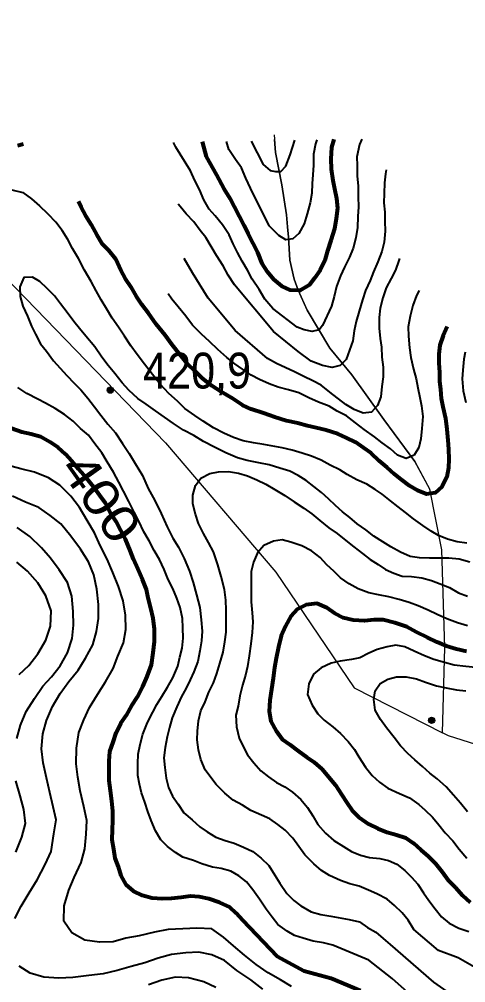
# Model space of a CAD drawing. Header units: metres. Extents: x 545098 to 555652, y 1854398 to 1862642.
# Drawn here: x 550121.9 to 550333.5, y 1860034.9 to 1860491.4 of the extents above; entities that cross this region are included whole.
import ezdxf
from ezdxf.enums import TextEntityAlignment as Align

# ---------------------------------------------------------------- set-up
doc = ezdxf.new("R2010")
doc.units = ezdxf.units.M
doc.header["$LTSCALE"] = 6.8
for name, color, linetype, lineweight in [('1', 7, 'Continuous', 25), ('2', 7, 'Continuous', 53), ('34', 7, 'Continuous', 13), ('5', 7, 'Continuous', 13), ('51', 7, 'Continuous', 13), ('52', 7, 'Continuous', 13), ('53', 7, 'Continuous', 13)]:
    doc.layers.add(name, color=color, linetype=linetype, lineweight=lineweight)
doc.layers.add('4', color=7, linetype='Continuous')

msp = doc.modelspace()

# ---------------------------------------------------------------- hatches: boundary and pattern name
at = {"layer": '5'}
for points in [[(550166.59, 1860315.72, 1), (550163.59, 1860315.72, 1)], [(550318.87, 1860159.22, 1), (550315.87, 1860159.22, 1)]]:
    msp.add_hatch(color=256, dxfattribs=at).paths.add_polyline_path(points)

# ---------------------------------------------------------------- linework, layer by layer
at = {"layer": '1'}
for points in [[(550059.07, 1860411.17), (550056.32, 1860415.62), (550052.48, 1860425.06), (550052.06, 1860430.04), (550053.72, 1860432.52), (550056.2, 1860433.35), (550059.93, 1860433.35), (550066.43, 1860429.37), (550069.05, 1860426.01), (550072.8, 1860422.41), (550075.78, 1860419.1), (550079.13, 1860415.82), (550082.54, 1860413.47), (550086.41, 1860410.45), (550090.35, 1860408.35), (550094.84, 1860407.79), (550099.6, 1860408), (550104.72, 1860408.26), (550109.96, 1860409.08), (550114.39, 1860410.54), (550118.42, 1860410.66), (550123.56, 1860409.27), (550127.79, 1860406.28), (550131.5, 1860403.05)], [(550284.33, 1860434.65), (550283.19, 1860432.09), (550281.88, 1860426.22), (550282, 1860422.19), (550282.06, 1860417.22), (550282.47, 1860412.3), (550282.52, 1860407.34), (550282.74, 1860402.57), (550282.38, 1860397.93), (550282.27, 1860392.76), (550281.4, 1860387.87), (550280.16, 1860382.93), (550278.47, 1860378.67), (550276.09, 1860373.96), (550274.2, 1860369.87), (550272.23, 1860364.84), (550271.15, 1860360.11), (550269.87, 1860355.53), (550265.68, 1860346.36), (550264.02, 1860344.29), (550260.71, 1860343.46), (550256.98, 1860344.29), (550253.67, 1860345.53), (550242.03, 1860354.35), (550238.35, 1860358.87), (550235.6, 1860363.32), (550232.23, 1860368.25), (550230.05, 1860372.59), (550227.5, 1860376.88), (550225.36, 1860380.86), (550223.38, 1860385.03), (550221.39, 1860389.21), (550218.24, 1860393.98), (550214.76, 1860398.34), (550211.98, 1860401.5), (550209.43, 1860405.8), (550207.36, 1860410.7), (550205.18, 1860415.04), (550203.15, 1860419.58), (550196.14, 1860430.88), (550194.98, 1860433.05)], [(550262.91, 1860434.26), (550262.33, 1860432.34), (550261.45, 1860427.44), (550261.34, 1860422.27), (550260.99, 1860417.63), (550260.75, 1860413.55), (550260.55, 1860409.1), (550259.84, 1860404.41), (550258.44, 1860399.27), (550256.99, 1860394.49), (550254.5, 1860389.86), (550251.6, 1860387.37), (550248.29, 1860386.96), (550244.98, 1860389.03), (550240.42, 1860393.59), (550231.54, 1860411.46), (550229.31, 1860416.16), (550227.24, 1860421.07), (550224.38, 1860424.95), (550221.22, 1860429.72), (550220.1, 1860433.5)], [(550231.8, 1860433.71), (550237.54, 1860422.59), (550240.85, 1860419.69), (550243.33, 1860419.28), (550245.82, 1860419.28), (550248.3, 1860421.76), (550250.37, 1860427.15), (550252.48, 1860434.08)], [(550295.86, 1860420.09), (550295.56, 1860418.12), (550294.95, 1860413.99), (550294.85, 1860408.82), (550294.65, 1860404.38), (550295.18, 1860400.03), (550295.15, 1860395.79), (550295.36, 1860391.03), (550294.89, 1860385.81), (550293.76, 1860381.44), (550291.8, 1860376.42), (550289.79, 1860371.75), (550288.26, 1860367.7), (550286.09, 1860362.83), (550284.6, 1860358.42), (550283.04, 1860353.07), (550281.6, 1860348.29), (550280.68, 1860343.76), (550279.96, 1860339.07), (550276.85, 1860330.21), (550273.96, 1860327.31), (550270.23, 1860326.48), (550265.68, 1860327.31), (550260.29, 1860329.38), (550254.08, 1860333.94), (550242.49, 1860343.46), (550223.89, 1860365.57), (550220.94, 1860370.18), (550218.55, 1860374.67), (550215.39, 1860379.44), (550212.84, 1860383.74), (550210.29, 1860388.03), (550207.67, 1860391.39), (550204.6, 1860395.44), (550201.01, 1860399.23), (550198.19, 1860402.76), (550197.18, 1860403.87)], [(550333.98, 1860243.23), (550329.5, 1860243.79), (550324.92, 1860245.07), (550320.67, 1860246.76), (550317.09, 1860248.9), (550313.27, 1860251.57), (550308.83, 1860254.71), (550304.97, 1860257.74), (550301.51, 1860260.45), (550297.84, 1860263.31), (550293.98, 1860266.34), (550290.56, 1860268.69), (550286.58, 1860271.15), (550281.92, 1860273.16), (550277.37, 1860275.73), (550273.79, 1860277.88), (550269.29, 1860280.09), (550264.94, 1860282.51), (550260.48, 1860284.36), (550256.07, 1860285.84), (550251.29, 1860287.29), (550246.55, 1860288.37), (550237.9, 1860289.89), (550233, 1860290.77), (550228.11, 1860291.64), (550223.49, 1860293.29), (550218.83, 1860295.3), (550213.92, 1860297.83), (550209.12, 1860300.93), (550205.09, 1860303.75), (550200.46, 1860307.06), (550196.91, 1860310.49), (550192.79, 1860314.04), (550188.75, 1860318.52), (550185.07, 1860323.04), (550181.34, 1860327.93), (550177.82, 1860332.65), (550174.75, 1860336.7), (550171.8, 1860341.31), (550168.88, 1860345.56), (550165.97, 1860349.81), (550163.43, 1860354.1), (550160.67, 1860358.55), (550158.33, 1860362.68), (550155.94, 1860367.18), (550152.9, 1860372.52), (550150.01, 1860378.06), (550147.22, 1860382.87), (550144.87, 1860387.01), (550142.32, 1860391.3), (550139.25, 1860395.34), (550135.66, 1860399.14), (550131.5, 1860403.05)], [(550302.1, 1860378.11), (550301.85, 1860377.16), (550300.21, 1860372.54), (550298.11, 1860368.6), (550295.89, 1860364.1), (550294.25, 1860359.48), (550293.01, 1860354.54), (550292.45, 1860350.05), (550292.5, 1860345.09), (550292.92, 1860340.17), (550293.61, 1860336.02), (550293.82, 1860331.26), (550294.39, 1860326.54), (550294.4, 1860321.94), (550293.84, 1860317.45), (550293.33, 1860312.6), (550291.64, 1860308.34), (550288.89, 1860305.25), (550284.9, 1860304.76), (550280.64, 1860306.45), (550276.66, 1860308.91), (550269.13, 1860314.81), (550265.06, 1860317.99), (550261.12, 1860320.09), (550256.82, 1860322.15), (550252.11, 1860324.52), (550248.21, 1860326.25), (550243.91, 1860328.31), (550239.57, 1860330.72), (550224.28, 1860343.88), (550211.44, 1860359.2), (550203.99, 1860371.22), (550200.06, 1860378.06)], [(550335.54, 1860234.14), (550330.39, 1860235.54), (550325.54, 1860236.05), (550320.38, 1860236.16), (550316.34, 1860236.03), (550311.54, 1860236.18), (550307.21, 1860236.95), (550302.54, 1860238.96), (550298, 1860241.53), (550294.22, 1860243.83), (550290.03, 1860246.45), (550286.16, 1860249.48), (550282.14, 1860252.3), (550278.63, 1860255.38), (550275.17, 1860258.08), (550271.87, 1860261), (550268.53, 1860264.27), (550265.23, 1860267.18), (550257.9, 1860272.92), (550254.12, 1860275.22), (550250.18, 1860277.32), (550245.4, 1860278.76), (550240.42, 1860280.36), (550235.53, 1860281.24), (550229.86, 1860282.39), (550225.29, 1860283.68), (550219.86, 1860285.96), (550214.38, 1860288.61), (550209.26, 1860291.3), (550204.67, 1860294.24), (550199.76, 1860296.77), (550194.96, 1860299.87), (550186.5, 1860305.83), (550182.07, 1860308.98), (550178.04, 1860311.8), (550173.88, 1860315.71), (550170.7, 1860319.19), (550167.22, 1860323.55), (550163.99, 1860327.39), (550161.12, 1860331.28), (550157.76, 1860336.21), (550153.47, 1860341.21), (550150.44, 1860344.89), (550147.83, 1860348.26), (550144.55, 1860352.46), (550141.48, 1860356.51), (550138.61, 1860360.39), (550135.07, 1860363.83), (550131.72, 1860367.1), (550128.15, 1860369.24), (550124.11, 1860369.12), (550122.26, 1860364.66), (550122.27, 1860360.06), (550123.57, 1860355.43), (550125.8, 1860350.73), (550127.66, 1860345.98)], [(550244.66, 1860317.06), (550240.41, 1860318.75), (550235.74, 1860320.76), (550231.81, 1860322.86), (550227.78, 1860325.68), (550224.16, 1860328.19), (550220.29, 1860331.21), (550215.97, 1860334.92), (550212.02, 1860338.67), (550208.27, 1860342.27), (550204.06, 1860346.54), (550200.79, 1860350.75), (550197.31, 1860355.11), (550194.29, 1860358.79), (550192.46, 1860361.27)], [(550311.44, 1860362.94), (550310.25, 1860360.58), (550308.44, 1860355.76), (550307.2, 1860350.82), (550306.17, 1860345.72), (550306.33, 1860341.33), (550306.84, 1860335.68), (550307.57, 1860331.17), (550308.8, 1860325.61), (550310.1, 1860320.98), (550310.79, 1860316.83), (550311.73, 1860312.15), (550312.58, 1860308.21), (550313.2, 1860303.13), (550312.77, 1860297.55), (550312.26, 1860292.7), (550311.29, 1860288.53), (550309.15, 1860284.96), (550305.29, 1860283.38), (550301.24, 1860284.92), (550297.94, 1860287.83), (550293.91, 1860290.65), (550290.25, 1860293.52), (550285.41, 1860296.98), (550281.34, 1860300.17), (550277.06, 1860303.51), (550272.56, 1860305.73), (550268.78, 1860308.03), (550263.75, 1860309.99), (550259.09, 1860312), (550254.38, 1860314.38), (550249.6, 1860315.82), (550244.66, 1860317.06)], [(550127.66, 1860345.98), (550129.6, 1860342.17), (550131.99, 1860337.67), (550134.81, 1860334.15), (550138.13, 1860329.58), (550141.32, 1860326.11), (550144.5, 1860322.63), (550147.89, 1860318.99), (550151.03, 1860315.87), (550154.47, 1860311.87), (550157.54, 1860307.83), (550160.61, 1860303.78), (550163.88, 1860299.58), (550167.52, 1860295.42), (550170.88, 1860290.49), (550174.04, 1860285.72), (550176.84, 1860280.9), (550180.29, 1860275.25), (550183.06, 1860269.14), (550186.14, 1860263.44), (550189.12, 1860257.18), (550192.09, 1860250.91), (550194.77, 1860245.53), (550197.32, 1860241.24), (550200, 1860235.85), (550202.56, 1860229.91), (550204.32, 1860224.6), (550205.95, 1860218.72), (550207.43, 1860212.64), (550208.14, 1860206.83), (550208.6, 1860201.55), (550208.24, 1860196.9), (550207.52, 1860192.21), (550206.49, 1860187.12), (550204.68, 1860182.29), (550202.95, 1860178.4), (550200.89, 1860174.1), (550198.75, 1860170.52), (550196.58, 1860165.66), (550194.46, 1860160.43), (550193.17, 1860155.85), (550192.05, 1860151.48), (550191.01, 1860146.38), (550190.5, 1860141.53), (550190.87, 1860136.97), (550191.49, 1860131.89), (550192.59, 1860127.43), (550194.57, 1860123.25), (550197.23, 1860119.52), (550199.94, 1860115.43), (550203.85, 1860112.04), (550207.56, 1860108.81), (550210.97, 1860106.47), (550215.16, 1860103.85), (550219.57, 1860102.36), (550223.79, 1860101.03), (550228.25, 1860099.18), (550232.55, 1860097.13), (550236.62, 1860093.94), (550240.17, 1860090.51), (550243.12, 1860085.89), (550245.42, 1860082.12), (550248.78, 1860077.19), (550252.13, 1860073.92), (550255.39, 1860071.37), (550260.34, 1860068.48), (550264.92, 1860067.19), (550269.61, 1860066.47), (550278.26, 1860064.95), (550283.2, 1860063.71), (550287.02, 1860061.05), (550290.96, 1860058.95), (550294.47, 1860055.88), (550297.77, 1860052.97), (550318.33, 1860035.2), (550328.17, 1860028.25)], [(550333.28, 1860333.74), (550332.58, 1860330.33), (550332.11, 1860325.12), (550331.87, 1860321.04), (550332.38, 1860315.39), (550333.6, 1860309.83)], [(550318.91, 1860018.98), (550298.65, 1860036.94), (550287.65, 1860045.63), (550270.48, 1860052.66), (550266.11, 1860053.79), (550261.21, 1860054.66), (550256.43, 1860056.11), (550252.42, 1860057.28), (550248.85, 1860059.42), (550244.42, 1860062.56), (550241.8, 1860065.92), (550238.93, 1860069.81), (550235.77, 1860074.58), (550232.66, 1860078.99), (550229.63, 1860082.67), (550225.97, 1860085.54), (550222.19, 1860087.84), (550217.61, 1860089.12), (550213.49, 1860089.72), (550208.51, 1860091.33), (550204.45, 1860092.86), (550199.47, 1860094.46), (550195.9, 1860096.6), (550192.23, 1860099.47), (550189.09, 1860102.59), (550186.54, 1860106.88), (550184.47, 1860111.78), (550182.85, 1860116), (550181.39, 1860120.43), (550179.93, 1860124.85), (550178.88, 1860128.96), (550178.19, 1860133.11), (550178.05, 1860138.8), (550178.25, 1860143.25), (550179.17, 1860147.78), (550180.41, 1860152.71), (550182.69, 1860158.15), (550185.22, 1860163.06), (550187.16, 1860166.79), (550189.46, 1860170.57), (550192.24, 1860174.96), (550194.66, 1860179.31), (550197.1, 1860184.94), (550198.07, 1860189.11), (550199.19, 1860193.48), (550199.55, 1860198.13), (550199.5, 1860203.1), (550199.33, 1860207.49), (550198.14, 1860212.69), (550196.68, 1860217.11), (550194.66, 1860221.65), (550192.47, 1860225.99), (550190.6, 1860230.73), (550188.37, 1860235.43), (550185.83, 1860239.73), (550183.44, 1860244.22), (550180.89, 1860248.52), (550178.62, 1860253.58), (550176.43, 1860257.91), (550173.79, 1860262.93), (550171.36, 1860267.79), (550169.18, 1860272.13), (550166.58, 1860276.78), (550163.58, 1860281.76), (550161.04, 1860286.05), (550157.76, 1860290.26), (550154.69, 1860294.3), (550150.98, 1860297.53), (550147.43, 1860300.97), (550143.36, 1860304.15), (550138.98, 1860306.93), (550134.43, 1860309.51), (550130.69, 1860311.45), (550125.58, 1860314.14), (550121.19, 1860316.92)], [(550250.92, 1860033.21), (550245.7, 1860036.33), (550239.87, 1860039.6), (550234.22, 1860043.61), (550228.67, 1860047.96), (550223.43, 1860052.39), (550218.67, 1860056.51), (550213.18, 1860060.4), (550206.11, 1860060.84), (550199.42, 1860060.51), (550192.45, 1860060.22), (550185.97, 1860058.82), (550178.82, 1860057.08), (550172.39, 1860056.06), (550166.45, 1860054.25), (550159.95, 1860054.18), (550153.01, 1860055.09), (550146.83, 1860058.64), (550143.08, 1860064.15), (550143.28, 1860071.42), (550145.47, 1860078.74), (550147.98, 1860084.84), (550151.28, 1860091.94), (550153.04, 1860098.31), (550153.64, 1860105.27), (550153.93, 1860111.82), (550152.59, 1860118.35), (550150.76, 1860125.91), (550149.63, 1860132.29), (550148.84, 1860138.71), (550149.04, 1860145.98), (550150.12, 1860153.53), (550152.47, 1860159.43), (550155.19, 1860165.37), (550158.98, 1860171.45), (550162.76, 1860177.52), (550166.35, 1860183.75), (550168.71, 1860189.65), (550171.38, 1860195.95), (550172.42, 1860202.23), (550172.31, 1860209.1), (550171.13, 1860215.83), (550169.03, 1860222.64), (550166.22, 1860229.35), (550163.66, 1860235.56), (550160.33, 1860242.03), (550157.61, 1860248.04), (550154.18, 1860253.95), (550150.54, 1860260.03), (550146.43, 1860265.5), (550141.1, 1860270.64), (550135.78, 1860274.16), (550129.13, 1860276.79), (550122.6, 1860278.35), (550106.61, 1860282.69)], [(550342.07, 1860039.84), (550329.91, 1860046.79), (550320.65, 1860050.27), (550308.92, 1860060.08), (550306.17, 1860064.53), (550303.34, 1860068.06), (550299.8, 1860071.49), (550296.29, 1860074.56), (550291.38, 1860077.09), (550287.49, 1860078.83), (550283.03, 1860080.68), (550278.65, 1860081.8), (550274.24, 1860083.29), (550268.96, 1860085.78), (550265.19, 1860088.08), (550261.48, 1860091.31), (550257.27, 1860095.59), (550254.41, 1860099.47), (550251.54, 1860103.36), (550247.95, 1860107.15), (550244.49, 1860109.86), (550240.67, 1860112.53), (550236.77, 1860114.26), (550231.7, 1860116.59), (550227.72, 1860119.05), (550223.37, 1860121.47), (550219.3, 1860124.66), (550215.3, 1860128.77), (550212.68, 1860132.13), (550210.02, 1860135.86), (550207.95, 1860140.76), (550206.85, 1860145.23), (550206.28, 1860149.95), (550206.32, 1860154.19), (550206.83, 1860159.04), (550207.91, 1860163.77), (550209.96, 1860168.07), (550211.81, 1860172.53), (550214.03, 1860177.04), (550215.51, 1860181.45), (550216.96, 1860186.23), (550218.52, 1860191.58), (550219.39, 1860196.47), (550219.95, 1860200.96), (550220.01, 1860206.49), (550219.96, 1860211.46), (550219.75, 1860216.22), (550219.13, 1860221.3), (550217.65, 1860227.38), (550216.06, 1860232.89), (550214.02, 1860239.09), (550211.63, 1860243.58), (550209.28, 1860247.72), (550206.85, 1860252.57), (550205.39, 1860257), (550204.25, 1860261.83), (550204.13, 1860265.87), (550205.41, 1860270.44), (550207.92, 1860274.06), (550212.25, 1860276.25), (550216.4, 1860276.94), (550221.16, 1860277.15), (550225.85, 1860276.43), (550230.07, 1860275.1), (550234.53, 1860273.25), (550238.83, 1860271.2), (550243.01, 1860268.58), (550247.77, 1860265.84), (550252.2, 1860262.7), (550256.79, 1860259.76), (550260.62, 1860257.1), (550264.32, 1860253.87), (550268.6, 1860250.52), (550272.62, 1860247.7), (550276.69, 1860244.51), (550280.56, 1860241.48), (550284.63, 1860238.3), (550288.29, 1860235.43), (550292.07, 1860233.13), (550295.49, 1860230.78), (550299.38, 1860229.05), (550303.44, 1860227.52), (550307.88, 1860227.32), (550312.73, 1860226.81), (550317.3, 1860225.52), (550321.36, 1860223.99), (550325.82, 1860222.14), (550330.16, 1860219.72), (550334.42, 1860218.03)], [(550119.88, 1860065.37), (550122.8, 1860071.15), (550126.54, 1860077.58), (550130.33, 1860083.66), (550134.14, 1860091), (550137.01, 1860097.14), (550138.35, 1860105.45), (550139.36, 1860112.09), (550138.06, 1860118.27), (550136.47, 1860125), (550134.85, 1860131.99), (550133.26, 1860139.04), (550132.44, 1860145.82), (550133.15, 1860152.91), (550134.83, 1860159.18), (550137.7, 1860165.73), (550141.28, 1860171.96), (550145.47, 1860177.72), (550149.9, 1860182.96), (550153.37, 1860188.64), (550156.76, 1860195.02), (550158.51, 1860201.39), (550159.4, 1860207.47), (550159.49, 1860214.18), (550158.62, 1860221.32), (550157.24, 1860228.21), (550154.67, 1860234.41), (550150.88, 1860240.29), (550146.33, 1860246.43), (550141.62, 1860252.37), (550136.62, 1860256.29), (550131.26, 1860260.16), (550124.81, 1860262.64), (550118.66, 1860265.51)], [(550120.71, 1860150.57), (550122.47, 1860156.94), (550125.25, 1860163.38), (550129.2, 1860169.66), (550133.03, 1860175.37), (550137.19, 1860179.86), (550141.26, 1860185.06), (550144.84, 1860191.29), (550146.92, 1860198.06), (550147.6, 1860204.3), (550147.54, 1860210.81), (550146.82, 1860218.15), (550144.77, 1860224.59), (550140.78, 1860230.62), (550136.67, 1860236.1), (550132.45, 1860241.02), (550126.92, 1860246.32), (550120.96, 1860250.66)], [(550334.43, 1860203.96), (550329.65, 1860205.4), (550324.62, 1860207.37), (550319.96, 1860209.38), (550315.66, 1860211.43), (550310.99, 1860213.44), (550306.74, 1860215.13), (550301.96, 1860216.57), (550297.02, 1860217.81), (550292.13, 1860218.69), (550287.6, 1860219.61), (550282.57, 1860221.58), (550278.22, 1860223.99), (550274.2, 1860226.82), (550271.06, 1860229.93), (550267.76, 1860232.85), (550264.57, 1860236.32), (550260.5, 1860239.51), (550255.79, 1860241.88), (550250.61, 1860243.65), (550246.6, 1860244.81), (550242.45, 1860244.12), (550237.91, 1860242.1), (550234.83, 1860238.59), (550232.98, 1860234.13), (550231.86, 1860229.76), (550231.91, 1860224.8), (550231.88, 1860220.56), (550231.77, 1860215.39), (550232.23, 1860210.11), (550232.56, 1860205.91), (550232.25, 1860200.9), (550231.62, 1860195.49), (550230.83, 1860189.87), (550230.15, 1860184.81), (550229.19, 1860180.65), (550227.75, 1860175.87), (550226.51, 1860170.93), (550225.63, 1860166.03), (550224.5, 1860161.66), (550224.81, 1860156.18), (550226.19, 1860150.82), (550227.97, 1860146.8)], [(550121.82, 1860181.03), (550126.38, 1860185.2), (550130.77, 1860190.81), (550134.51, 1860197.24), (550136.78, 1860203.85), (550136.99, 1860211.11), (550134.49, 1860218.23), (550130.65, 1860224.46), (550125.83, 1860229.85), (550120.79, 1860234.12)], [(550338.15, 1860184.33), (550333.5, 1860184.69), (550328.08, 1860185.32), (550323.51, 1860186.6), (550318.37, 1860188), (550313.91, 1860189.85), (550309.04, 1860192.02), (550304.74, 1860194.07), (550300.41, 1860194.83), (550296.26, 1860194.14), (550291.63, 1860192.84), (550287.61, 1860191.06), (550283.28, 1860188.88), (550279.33, 1860188.03), (550274.09, 1860187.21), (550269.78, 1860186.31), (550265.08, 1860184.08), (550261.4, 1860181.06), (550259.19, 1860176.55), (550258.51, 1860171.5), (550260.79, 1860166.44), (550263.49, 1860162.35), (550266.43, 1860159.39), (550270.5, 1860156.21), (550274.21, 1860152.98), (550277.8, 1860149.18), (550280.83, 1860145.5), (550282.92, 1860141.89), (550286.08, 1860137.12), (550289.15, 1860133.07), (550292.66, 1860130), (550296.68, 1860127.18), (550302.16, 1860124.53), (550306.83, 1860122.52), (550311.26, 1860119.38), (550314.36, 1860116.62), (550317.7, 1860113.35), (550320.73, 1860109.67), (550323.75, 1860105.98), (550327.35, 1860102.19), (550330.42, 1860098.14), (550334.05, 1860093.98)], [(550334.29, 1860115.82), (550331.02, 1860120.02), (550327.79, 1860123.86), (550324.2, 1860127.66), (550320.04, 1860131.57), (550316.58, 1860134.28), (550313.07, 1860137.35), (550309.36, 1860140.58), (550306.06, 1860143.49), (550302.67, 1860147.13), (550299.6, 1860151.18), (550295.92, 1860155.7), (550293.06, 1860159.59), (550290.67, 1860164.08), (550290.05, 1860169.16), (550290.65, 1860173.29), (550293, 1860176.7), (550296.61, 1860178.8), (550300.71, 1860179.85), (550305.32, 1860179.86), (550310.21, 1860178.98), (550314.47, 1860177.29), (550319.65, 1860175.53), (550324.18, 1860174.61), (550329.08, 1860173.73), (550333.56, 1860173.17)], [(550227.97, 1860146.8), (550230.11, 1860142.83), (550233.14, 1860139.15), (550236.37, 1860135.31), (550240.03, 1860132.44), (550243.86, 1860129.77), (550247.79, 1860127.68), (550251.41, 1860125.17), (550255.32, 1860121.78), (550258.55, 1860117.94), (550261.06, 1860114.01), (550263.4, 1860109.88), (550267.04, 1860105.72), (550270.95, 1860102.33), (550275.54, 1860099.39), (550279.32, 1860097.09), (550283.58, 1860095.39), (550287.95, 1860094.27), (550292.8, 1860093.76), (550296.97, 1860092.79), (550300.86, 1860091.06), (550304.73, 1860088.03), (550307.87, 1860084.91), (550310.85, 1860081.59), (550313.56, 1860077.5), (550316.02, 1860073.94), (550319.09, 1860069.89), (550322.12, 1860066.21), (550325.62, 1860063.14), (550330.33, 1860060.77), (550334.95, 1860059.12)], [(550120.34, 1860096.73), (550123.08, 1860103.94), (550124.84, 1860110.31), (550124.07, 1860117.05), (550122.33, 1860123.48), (550120.25, 1860130.6)], [(550237.38, 1860031.81), (550231.63, 1860036.31), (550225.11, 1860040.76), (550219.16, 1860045.42), (550213.22, 1860048.13), (550207.1, 1860049.38), (550200.79, 1860049.15), (550194.01, 1860048.33), (550187.72, 1860046.48), (550181.47, 1860044.27), (550174.98, 1860042.57), (550168.33, 1860040.68), (550161.64, 1860039.14), (550154.86, 1860038.31), (550147.37, 1860037.4), (550140.7, 1860037.13), (550133.59, 1860037.53), (550127.02, 1860039.45), (550121.91, 1860042.8)], [(550215.04, 1860032.6), (550209.46, 1860035.36), (550202.18, 1860037.18), (550195.98, 1860037.52), (550189.45, 1860036.18), (550183.2, 1860033.97)]]:
    msp.add_lwpolyline(points, dxfattribs=at)
at = {"layer": '2'}
for points in [[(550123.71, 1860432.24), (550121.14, 1860431.52)], [(550270.94, 1860434.41), (550269.92, 1860430.66), (550269.66, 1860425.29), (550269.71, 1860420.32), (550270.53, 1860415.08), (550271.38, 1860411.13), (550272.32, 1860406.46), (550272.69, 1860401.9), (550272.18, 1860397.05), (550271.3, 1860392.16), (550269.58, 1860386.61), (550267.98, 1860381.63), (550266.7, 1860377.05), (550264.48, 1860372.55), (550261.82, 1860368.73), (550259.27, 1860365.47), (550254.98, 1860362.92), (550250.53, 1860363.12), (550246.44, 1860365.01), (550242.57, 1860368.04), (550239.54, 1860371.72), (550237.04, 1860375.65), (550234.93, 1860380.92), (550232.74, 1860385.25), (550230.35, 1860389.75), (550228.57, 1860393.77), (550226.23, 1860397.9), (550224, 1860402.6), (550221.86, 1860406.57), (550219.11, 1860411.03), (550215.58, 1860417.62), (550210.62, 1860426.31), (550208.71, 1860433.3)], [(550191, 1860341.7), (550186.87, 1860346.91), (550183.1, 1860352.16), (550180.03, 1860356.2), (550177.52, 1860360.13), (550174.97, 1860364.42), (550172.27, 1860368.51), (550170.12, 1860372.49), (550167.65, 1860377.71), (550164.37, 1860381.91), (550161.44, 1860384.87), (550158.89, 1860389.16), (550156.09, 1860393.98), (550153.54, 1860398.27), (550151.2, 1860402.4), (550150, 1860405.1)], [(550324.65, 1860345.89), (550322.84, 1860341.56), (550321.2, 1860336.94), (550320.8, 1860332.66), (550320.76, 1860328.42), (550321.09, 1860324.23), (550321.05, 1860319.99), (550321.54, 1860316), (550321.87, 1860311.8), (550322.72, 1860307.85), (550323.95, 1860302.3), (550324.56, 1860297.22), (550325.02, 1860291.93), (550325.35, 1860287.74), (550325.56, 1860282.98), (550325.32, 1860278.9), (550324.56, 1860274.57), (550322.35, 1860270.06), (550319.03, 1860267.08), (550314.88, 1860266.39), (550310.62, 1860268.08), (550306.84, 1860270.38), (550302.98, 1860273.41), (550299.72, 1860275.96), (550296.22, 1860279.03), (550292.51, 1860282.26), (550288.76, 1860285.86), (550285.14, 1860288.36), (550281.31, 1860291.03), (550277.01, 1860293.08), (550272.92, 1860294.97), (550267.37, 1860296.69), (550262.63, 1860297.77), (550258.46, 1860298.74), (550253.89, 1860300.02), (550248.59, 1860301.22), (550243.04, 1860302.93), (550237.65, 1860304.86), (550231.9, 1860306.73), (550227.8, 1860308.63), (550223, 1860311.73), (550217.64, 1860314.94), (550213.25, 1860317.72), (550208.77, 1860321.22), (550205.23, 1860324.66), (550201.47, 1860328.25), (550198, 1860332.61), (550194.32, 1860337.14), (550191, 1860341.7)], [(550283.59, 1860031.15), (550269.7, 1860036.94), (550256.96, 1860040.42), (550244.23, 1860047.37), (550227.86, 1860064.36), (550224.68, 1860067.84), (550221.74, 1860070.79), (550216.87, 1860072.96), (550211.69, 1860074.72), (550207.15, 1860075.65), (550203.07, 1860075.88), (550198.72, 1860075.35), (550194, 1860074.78), (550189.6, 1860074.61), (550184.96, 1860074.97), (550180.38, 1860076.25), (550176.08, 1860078.3), (550172.58, 1860081.38), (550170.23, 1860085.51), (550168.98, 1860089.78), (550167.36, 1860094), (550166.67, 1860098.15), (550165.93, 1860102.66), (550166.09, 1860107.47), (550166.33, 1860111.55), (550166.32, 1860116.15), (550165.74, 1860120.87), (550165.12, 1860125.95), (550164.55, 1860130.66), (550164.53, 1860139.87), (550164.89, 1860144.51), (550166.37, 1860148.93), (550167.86, 1860153.34), (550170.07, 1860157.85), (550172.74, 1860161.67), (550175.32, 1860166.22), (550177.94, 1860170.41), (550180.47, 1860175.32), (550182.48, 1860179.98), (550184.56, 1860185.57), (550185.35, 1860191.19), (550185.97, 1860196.61), (550185.99, 1860202.5), (550185.37, 1860207.58), (550184.23, 1860212.42), (550183.09, 1860217.25), (550182.24, 1860221.2), (550180.38, 1860225.94), (550178.1, 1860231), (550176.08, 1860235.54), (550174.46, 1860239.76), (550172.34, 1860245.03), (550170, 1860249.16), (550167.81, 1860253.5), (550165.11, 1860257.59), (550162.72, 1860262.09), (550160.05, 1860265.81), (550157.19, 1860269.7), (550153.71, 1860274.06), (550150.07, 1860278.22), (550146.84, 1860282.06), (550143.86, 1860285.38), (550140.36, 1860288.45), (550136.53, 1860291.12), (550132.19, 1860293.53), (550127.61, 1860294.82), (550123.08, 1860295.74), (550118.26, 1860297.54)], [(550333.91, 1860191.92), (550329.17, 1860193), (550324.39, 1860194.44), (550319.93, 1860196.29), (550315.43, 1860198.5), (550310.16, 1860200.99), (550305.61, 1860203.57), (550299.85, 1860205.44), (550294.35, 1860206.8), (550290.11, 1860206.83), (550285.55, 1860206.46), (550280.18, 1860206.73), (550275.45, 1860207.81), (550271.51, 1860209.91), (550267.69, 1860212.57), (550263.02, 1860214.58), (550257.94, 1860213.96), (550253.76, 1860211.98), (550250.69, 1860208.48), (550248.12, 1860203.93), (550246.11, 1860199.27), (550244.71, 1860194.12), (550243.72, 1860188.66), (550242.96, 1860184.34), (550242.28, 1860179.28), (550240.62, 1860168.77), (550240.35, 1860163.4), (550241.08, 1860158.88), (550243.68, 1860154.23), (550246.54, 1860150.34), (550250.16, 1860147.84), (550254.03, 1860144.81), (550258.26, 1860141.83), (550261.68, 1860139.48), (550265.38, 1860136.25), (550271.84, 1860128.57), (550274.59, 1860124.12), (550277.3, 1860120.03), (550279.76, 1860116.46), (550282.9, 1860113.34), (550287.54, 1860110.04), (550291.84, 1860107.99), (550296.1, 1860106.3), (550300.67, 1860105.01), (550305.09, 1860103.53), (550308.71, 1860101.02), (550312.21, 1860097.95), (550315.72, 1860094.88), (550319.26, 1860091.44), (550322.34, 1860087.4), (550325.2, 1860083.51), (550328.55, 1860080.24), (550331.98, 1860076.24), (550335.69, 1860073.01)]]:
    msp.add_lwpolyline(points, dxfattribs=at)
at = {"layer": '34'}
msp.add_lwpolyline([(550316.52, 1860268.7), (550309.36, 1860281.82), (550294.68, 1860301.74), (550279.57, 1860323.01), (550269.12, 1860335.65), (550258.31, 1860353.54), (550254.03, 1860363.14), (550252.23, 1860368.32), (550250.2, 1860377.33), (550249.53, 1860388.14), (550249.08, 1860393.09), (550248.63, 1860398.72), (550246.37, 1860412.9), (550243.36, 1860428.27), (550242.94, 1860434.46)], dxfattribs=at)
at = {"layer": '5'}
for centre in [(550165.09, 1860315.72), (550317.37, 1860159.22)]:
    msp.add_circle(centre, 1.5, dxfattribs=at)
at = {"layer": '51'}
msp.add_lwpolyline([(550242.79, 1860436.61), (550243.36, 1860428.27), (550246.37, 1860412.9), (550248.63, 1860398.72), (550249.08, 1860393.09), (550249.53, 1860388.14), (550250.2, 1860377.33), (550252.23, 1860368.32), (550254.03, 1860363.14), (550258.31, 1860353.54), (550269.12, 1860335.65), (550279.57, 1860323.01), (550294.68, 1860301.74), (550309.36, 1860281.82), (550316.52, 1860268.69)], dxfattribs=at)
at = {"layer": '52'}
for points in [[(549459.16, 1860721.77), (549611.22, 1860646.61), (549686.28, 1860624.35), (549753.51, 1860602.83), (549836.47, 1860555.49), (549901.84, 1860523.67), (549973.13, 1860491.84), (550024.68, 1860458.91), (550072.93, 1860412.81), (550191.21, 1860290.69), (550243.59, 1860229.4), (550280.69, 1860174.68), (550322.5, 1860153.32)], [(551142.76, 1859714.04), (551109.25, 1859714.04), (551042.22, 1859725.24), (550981.9, 1859756.61), (550943.92, 1859779.02), (550890.31, 1859832.79), (550847.86, 1859873.12), (550760.03, 1859953.36), (550719.54, 1859985.29), (550695.38, 1860000), (550649.54, 1860017.07), (550581.88, 1860032.39), (550542.6, 1860036.77), (550509.86, 1860043.34), (550474.94, 1860069.61), (550453.69, 1860094.51), (550410.1, 1860124.99), (550325.3, 1860151.89), (550322.5, 1860153.32)]]:
    msp.add_lwpolyline(points, dxfattribs=at)
at = {"layer": '53'}
msp.add_lwpolyline([(550322.5, 1860153.32), (550323.6, 1860193.81), (550322.19, 1860240.1), (550316.52, 1860268.7)], dxfattribs=at)

# ---------------------------------------------------------------- texts
at = {"layer": '4', "width": 1.2}
msp.add_text('400', height=17, rotation=305.355, dxfattribs=at).set_placement((550153.74, 1860259.86), align=Align.CENTER)
at = {"layer": '5', "width": 0.9}
msp.add_text('420,9', height=17, dxfattribs=at).set_placement((550206.19, 1860316.45), align=Align.CENTER)

doc.saveas('drawing.dxf')
